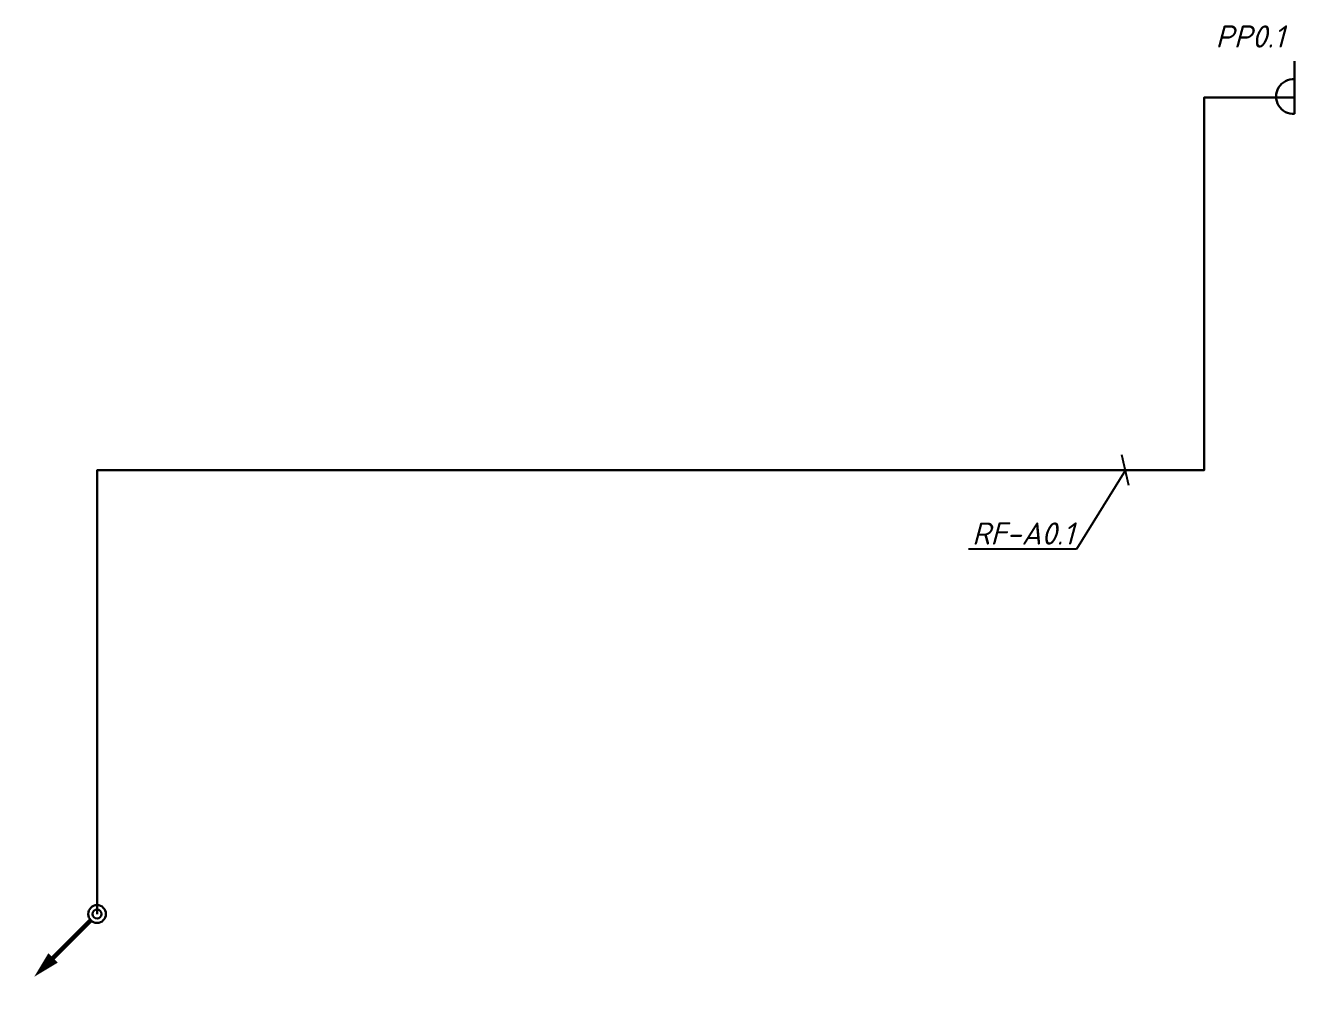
# Model space of a CAD drawing. Header units: millimetres. Extents: x 6978 to 1314263, y -121816 to 20667.
# Drawn here: x 177702 to 191997, y -116328 to -105508 of the extents above; entities that cross this region are included whole.
import ezdxf
from ezdxf import colors
from ezdxf.entities.mleader import LeaderData, LeaderLine
from ezdxf.math import Vec2, Vec3

# ---------------------------------------------------------------- set-up
doc = ezdxf.new("R2010")
doc.units = ezdxf.units.MM
for name, color, linetype, lineweight in [('РФ_Каб.Абонентский', 3, 'Continuous', 30), ('РФ_Розетка', 6, 'Continuous', 30), ('СС Текст', 7, 'Continuous', 25), ('СС_СКК_Лоток', 54, 'Continuous', 30)]:
    doc.layers.add(name, color=color, linetype=linetype, lineweight=lineweight)
doc.layers.add('СОУЭ_Оборуд.', color=7, linetype='Continuous')
doc.styles.add('ISOCPEUR', font='isocpeui.ttf', dxfattribs={"height": 2.5})

# ---------------------------------------------------------------- blocks, each defined once
blk = doc.blocks.new('*U274')
at = {"const_width": 0.5}
blk.add_lwpolyline([(-4.95, -4.95), (-0.71, -0.71)], dxfattribs=at)
blk.add_lwpolyline([(-7.07, -7.07, 0, 1.5, 0), (-4.95, -4.95, 2, 2, 0)], format="xyseb")
at = {"color": 0}
for radius in [1, 0.5]:
    blk.add_circle((0, 0), radius, dxfattribs=at)
blk = doc.blocks.new('Радио розетка')
at = {"layer": 'РФ_Розетка'}
blk.add_line((0, 0), (594, 0), dxfattribs=at)
blk.add_ellipse((398, 12), major_axis=(139, 139), ratio=1, start_param=5.436911, end_param=8.700256, dxfattribs=at)
blk = doc.blocks.new('_Oblique')
at = {"color": 0, "linetype": 'ByBlock', "lineweight": -2}
blk.add_line((-0.5, -0.5), (0.5, 0.5), dxfattribs=at)

msp = doc.modelspace()

# ---------------------------------------------------------------- linework, layer by layer
at = {"layer": 'РФ_Каб.Абонентский'}
msp.add_lwpolyline([(178508.8, -115520.8), (178508.8, -110520.8), (190977, -110520.8), (190977, -106320.8), (191996.9, -106320.8)], dxfattribs=at)

# ---------------------------------------------------------------- block references
at = {"layer": 'РФ_Розетка', "xscale": -1, "rotation": 90}
msp.add_blockref('Радио розетка', (191996.9, -105912.1), dxfattribs=at)
at = {"layer": 'СС_СКК_Лоток', "xscale": 100, "yscale": 100, "zscale": 100}
msp.add_blockref('*U274', (178508.8, -115520.8), dxfattribs=at)

# ---------------------------------------------------------------- texts
at = {"layer": 'СОУЭ_Оборуд.', "insert": (191494.5, -105632.8), "char_height": 250, "width": 594.035, "attachment_point": 5, "style": 'ISOCPEUR'}
msp.add_mtext('РР0.1', dxfattribs=at)

# ---------------------------------------------------------------- leaders
at = {"layer": 'СС Текст', "color": 7, "lineweight": 0}
ml = msp.add_multileader_mtext('Standard', dxfattribs=at)
ml.set_content('{\\C256;RF-А0.1}', color=7, style='ISOCPEUR')
ml.set_leader_properties()
ml.set_arrow_properties(name='OBLIQUE')
ml.build(insert=Vec2(0, 0))
ml.multileader.update_dxf_attribs({"has_dogleg": 0, "text_left_attachment_type": 6, "text_right_attachment_type": 6, "dogleg_length": 100, "arrow_head_size": 250})
ctx = ml.context
ctx.base_point, ctx.char_height, ctx.arrow_head_size, ctx.landing_gap_size, ctx.plane_origin = Vec3(188340.2, -111408.5), 250, 250, 0, Vec3(203803.2, -108073.4)
ctx.left_attachment, ctx.right_attachment, ctx.text_align_type = 6, 6, 1
notes = []
notes.append((ctx, [(0, (1, 1, 0), (189638.6, -111408.5), (-1, 0), 100, [(0, [(190090.3, -110520.8)], 0, [])])]))
ctx.mtext.insert, ctx.mtext.width, ctx.mtext.alignment, ctx.mtext.flow_direction = Vec3(188939.4, -111108.5), 1991.197, 2, 5
for ctx, leaders in notes:
    for number, flags, end, landing, length, lines in leaders:
        leader = LeaderData()
        leader.index, (leader.has_last_leader_line, leader.has_dogleg_vector, leader.attachment_direction) = number, flags
        leader.last_leader_point, leader.dogleg_vector, leader.dogleg_length = Vec3(end), Vec3(landing), length
        for number, points, colour, breaks in lines:
            line = LeaderLine()
            line.index, line.vertices, line.color, line.breaks = number, Vec3.list(points), colors.encode_raw_color(colour), breaks
            leader.lines.append(line)
        ctx.leaders.append(leader)

doc.saveas('drawing.dxf')
